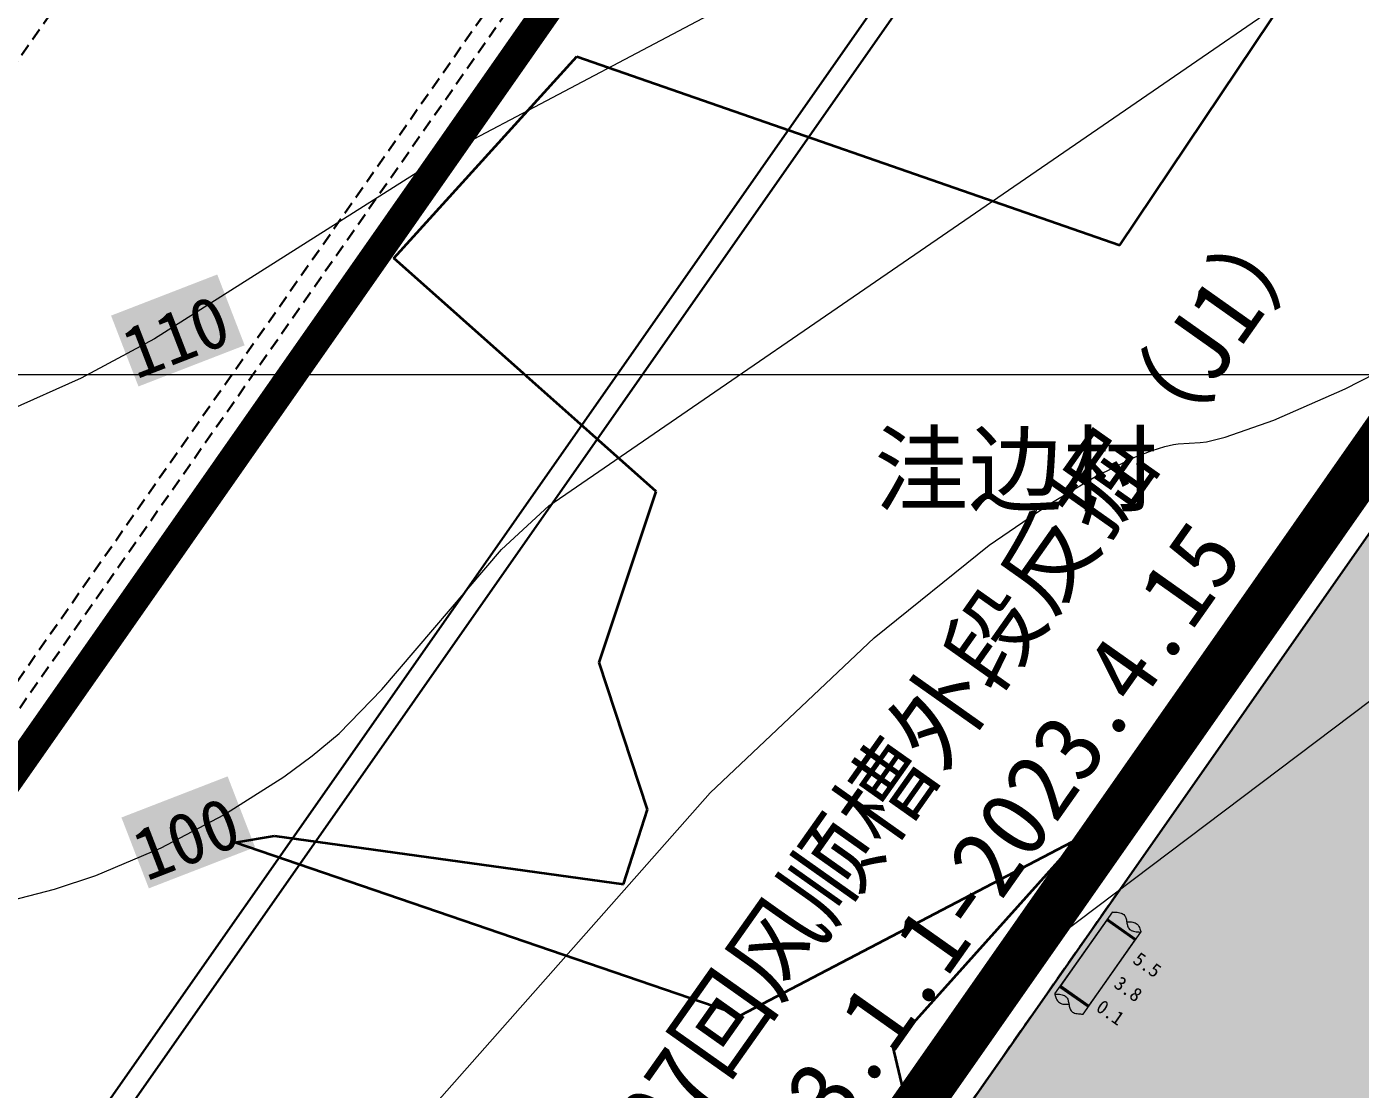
# Model space of a CAD drawing. Header units: inches. Extents: x 36473197 to 36486087, y 3899343 to 3911260.
# Drawn here: x 36479580 to 36479965.4, y 3904793.7 to 3905100.6 of the extents above; entities that cross this region are included whole.
import ezdxf

# ---------------------------------------------------------------- set-up
doc = ezdxf.new("R2010")
doc.units = ezdxf.units.IN
doc.header["$MEASUREMENT"] = 0
doc.linetypes.add('ACAD_ISO02W100', pattern=[15, 12, -3])
doc.linetypes.add('虚线', pattern=[0.0045, 0.00175, -0.001, 0.00175])
doc.layers.get('Defpoints').update_dxf_attribs({"lineweight": 0})
doc.layers.add('0，2022年3季度接续', color=3, linetype='Continuous')
doc.layers.add('0，2022年4季度接续', color=40, linetype='ACAD_ISO02W100')
for name, color, linetype, lineweight in [('4煤底板等值线', 7, 'Continuous', 0), ('4煤底板等值线注记', 7, 'Continuous', 0), ('四盘区泄水巷设计', 7, 'Continuous', 0), ('四盘区辅运巷', 7, 'Continuous', 0), ('小柱状', 7, 'Continuous', 0), ('居民地', 7, 'Continuous', 0), ('巷道', 7, 'Continuous', 0), ('巷道注记', 7, 'Continuous', 0), ('经纬网', 7, 'Continuous', 0), ('西区开拓设计', 7, 'Continuous', 0), ('采掘图', 7, 'Continuous', 0), ('采空区', 7, 'Continuous', 0)]:
    doc.layers.add(name, color=color, linetype=linetype, lineweight=lineweight)
doc.styles.add('仿宋', font='simfang.ttf')
doc.styles.add('仿宋_GB2312', font='')
doc.styles.add('宋体', font='SIMSUN.TTC')
doc.styles.add('黑体', font='simhei.ttf')
doc.styles.get('仿宋_GB2312').set_extended_font_data('仿宋_GB2312')
doc.dimstyles.get("Standard").update_dxf_attribs({"dimtxt": 30, "dimasz": 20, "dimexe": 0.18, "dimexo": 0.0625, "dimgap": 0.09, "dimtad": 1, "dimdec": 0, "dimzin": 0, "dimdsep": 46, "dimtxsty": '仿宋', "dimcen": 0.09, "dimclrd": 150, "dimclre": 150, "dimadec": 0, "dimazin": 0, "dimtfac": 1, "dimtdec": 0, "dimtofl": 0, "dimtmove": 0, "dimatfit": 3, "dimfxl": 1, "dimtolj": 1, "dimtzin": 0, "dimlwd": 0, "dimarcsym": 0})

# ---------------------------------------------------------------- blocks, each defined once
blk = doc.blocks.new('*D204')
at = {"layer": 'Defpoints', "color": 0, "transparency": 16777216}
for p in [(36476925.52, 3911082.36), (36486060.15, 3904950.04), (36485936.09, 3904772.87)]:
    blk.add_point(p, dxfattribs=at)
at = {"layer": '四盘区辅运巷', "color": 150, "lineweight": -2, "transparency": 16777216}
for p, q in [((36476925.55, 3911082.41), (36477049.68, 3911259.68)), ((36485936.12, 3904772.92), (36486060.25, 3904950.19))]:
    blk.add_line(p, q, dxfattribs=at)
at = {"layer": '四盘区辅运巷', "color": 150, "lineweight": 0, "transparency": 16777216}
blk.add_line((36477065.96, 3911248.06), (36486043.76, 3904961.51), dxfattribs=at)
at = {"layer": '四盘区辅运巷', "color": 150, "transparency": 16777216}
for points in [[(36477067.87, 3911250.79), (36477064.05, 3911245.33), (36477049.58, 3911259.53)], [(36486045.68, 3904964.24), (36486041.85, 3904958.78), (36486060.15, 3904950.04)]]:
    blk.add_solid(points, dxfattribs=at)
at = {"layer": '四盘区辅运巷', "color": 0, "transparency": 16777216, "insert": (36481563.62, 3908117.29), "char_height": 30, "attachment_point": 5, "rotation": 324.9991, "style": '仿宋'}
blk.add_mtext('\\A1;1100', dxfattribs=at)

msp = doc.modelspace()

# ---------------------------------------------------------------- hatches: boundary and pattern name
at = {"layer": '4煤底板等值线注记', "true_color": 0xffffff}
for points in [[(36479612.29, 3904996.67), (36479604.37, 3905017.13), (36479635.06, 3905029.01), (36479642.98, 3905008.55)], [(36479615.29, 3904851.71), (36479607.37, 3904872.17), (36479638.06, 3904884.05), (36479645.98, 3904863.59)]]:
    msp.add_hatch(color=7, dxfattribs=at).paths.add_polyline_path(points, flags=17)
at = {"layer": '小柱状'}
msp.add_hatch(color=7, dxfattribs=at).paths.add_polyline_path([(36479878.84, 3904823.61), (36479887.02, 3904817.84), (36479900.39, 3904836.8), (36479892.21, 3904842.57)], flags=17)
at = {"layer": '小柱状', "lineweight": 0}
h = msp.add_hatch(dxfattribs=at)
h.set_pattern_fill('细粒砂岩_1', color=256, scale=100, angle=-35, style=0, pattern_type=2)
h.set_pattern_definition([(145, (36479892.42334, 3904836.7084), (-0.344146, -0.49149), [0.007222, -0.592778]), (145, (36479892.4275, 3904836.7067), (-0.344146, -0.49149), [0.016, -0.584]), (145, (36479892.4301, 3904836.7061), (-0.344146, -0.49149), [0.021, -0.579]), (145, (36479892.43255, 3904836.7056), (-0.344146, -0.49149), [0.02552, -0.57448]), (145, (36479892.4342, 3904836.7057), (-0.344146, -0.49149), [0.02812, -0.57188]), (145, (36479892.43583, 3904836.70577), (-0.344146, -0.49149), [0.03072, -0.56928]), (145, (36479892.43747, 3904836.70584), (-0.344146, -0.49149), [0.03332, -0.56668]), (145, (36479892.439, 3904836.706), (-0.344146, -0.49149), [0.035708, -0.564292]), (145, (36479892.4402, 3904836.70635), (-0.344146, -0.49149), [0.037246, -0.562754]), (145, (36479892.4414, 3904836.70673), (-0.344146, -0.49149), [0.038785, -0.561215]), (145, (36479892.44263, 3904836.7071), (-0.344146, -0.49149), [0.040323, -0.559677]), (145, (36479892.44384, 3904836.7075), (-0.344146, -0.49149), [0.04186, -0.55814]), (145, (36479892.44504, 3904836.70787), (-0.344146, -0.49149), [9e-17, -0.6]), (145, (36479892.44504, 3904836.70787), (-0.344146, -0.49149), [0.0434, -0.5566]), (145, (36479892.44594, 3904836.70846), (-0.344146, -0.49149), [0.0442, -0.5558]), (145, (36479892.44684, 3904836.70904), (-0.344146, -0.49149), [0.045, -0.555]), (145, (36479892.44774, 3904836.70963), (-0.344146, -0.49149), [0.0458, -0.5542]), (145, (36479892.44864, 3904836.7102), (-0.344146, -0.49149), [0.0466, -0.5534]), (145, (36479892.44955, 3904836.7108), (-0.344146, -0.49149), [0.0474, -0.5526]), (145, (36479892.45045, 3904836.7114), (-0.344146, -0.49149), [4e-17, -0.6]), (145, (36479892.45045, 3904836.7114), (-0.344146, -0.49149), [0.0482, -0.5518]), (145, (36479892.45113, 3904836.71214), (-0.344146, -0.49149), [0.048477, -0.551523]), (145, (36479892.4518, 3904836.7129), (-0.344146, -0.49149), [0.048754, -0.551246]), (145, (36479892.4525, 3904836.7136), (-0.344146, -0.49149), [0.04903, -0.55097]), (145, (36479892.4532, 3904836.71436), (-0.344146, -0.49149), [0.049308, -0.550692]), (145, (36479892.4539, 3904836.7151), (-0.344146, -0.49149), [0.049585, -0.550415]), (145, (36479892.45457, 3904836.71584), (-0.344146, -0.49149), [0.04986, -0.55014]), (145, (36479892.45514, 3904836.71666), (-0.344146, -0.49149), [0.04986, -0.55014]), (145, (36479892.4556, 3904836.71756), (-0.344146, -0.49149), [0.049585, -0.550415]), (145, (36479892.45606, 3904836.71846), (-0.344146, -0.49149), [0.049308, -0.550692]), (145, (36479892.4565, 3904836.71936), (-0.344146, -0.49149), [0.04903, -0.55097]), (145, (36479892.457, 3904836.72026), (-0.344146, -0.49149), [0.048754, -0.551246]), (145, (36479892.45744, 3904836.72115), (-0.344146, -0.49149), [0.048477, -0.551523]), (145, (36479892.4579, 3904836.72205), (-0.344146, -0.49149), [0.0482, -0.5518]), (145, (36479892.4184, 3904836.7497), (-0.344146, -0.49149), [4e-17, -0.6]), (145, (36479892.45815, 3904836.7231), (-0.344146, -0.49149), [0.0474, -0.5526]), (145, (36479892.4584, 3904836.72415), (-0.344146, -0.49149), [0.0466, -0.5534]), (145, (36479892.45864, 3904836.7252), (-0.344146, -0.49149), [0.0458, -0.5542]), (145, (36479892.4589, 3904836.72625), (-0.344146, -0.49149), [0.045, -0.555]), (145, (36479892.45913, 3904836.7273), (-0.344146, -0.49149), [0.0442, -0.5558]), (145, (36479892.4594, 3904836.72834), (-0.344146, -0.49149), [0.0434, -0.5566]), (145, (36479892.4238, 3904836.75324), (-0.344146, -0.49149), [0, -0.6]), (145, (36479892.4593, 3904836.7296), (-0.344146, -0.49149), [0.04186, -0.55814]), (145, (36479892.45927, 3904836.73087), (-0.344146, -0.49149), [0.040323, -0.559677]), (145, (36479892.4592, 3904836.7321), (-0.344146, -0.49149), [0.038785, -0.561215]), (145, (36479892.45915, 3904836.7334), (-0.344146, -0.49149), [0.037246, -0.562754]), (145, (36479892.4591, 3904836.73465), (-0.344146, -0.49149), [0.035708, -0.564292]), (145, (36479892.4587, 3904836.73615), (-0.344146, -0.49149), [0.03332, -0.56668]), (145, (36479892.4582, 3904836.7377), (-0.344146, -0.49149), [0.03072, -0.56928]), (145, (36479892.4577, 3904836.7393), (-0.344146, -0.49149), [0.02812, -0.57188]), (145, (36479892.4572, 3904836.74084), (-0.344146, -0.49149), [0.02552, -0.57448]), (145, (36479892.45594, 3904836.74296), (-0.344146, -0.49149), [0.021, -0.579]), (145, (36479892.45447, 3904836.7452), (-0.344146, -0.49149), [0.016, -0.584]), (145, (36479892.4525, 3904836.74756), (-0.344146, -0.49149), [0.01011, -0.58989]), (145, (36479892.3624, 3904836.7483), (-0.344146, -0.49149), [0.007222, -0.592778]), (145, (36479892.36655, 3904836.7466), (-0.344146, -0.49149), [0.016, -0.584]), (145, (36479892.3692, 3904836.746), (-0.344146, -0.49149), [0.021, -0.579]), (145, (36479892.3716, 3904836.7455), (-0.344146, -0.49149), [0.02552, -0.57448]), (145, (36479892.37324, 3904836.74557), (-0.344146, -0.49149), [0.02812, -0.57188]), (145, (36479892.3749, 3904836.74564), (-0.344146, -0.49149), [0.03072, -0.56928]), (145, (36479892.3765, 3904836.7457), (-0.344146, -0.49149), [0.03332, -0.56668]), (145, (36479892.37807, 3904836.74585), (-0.344146, -0.49149), [0.035708, -0.564292]), (145, (36479892.3793, 3904836.7462), (-0.344146, -0.49149), [0.037246, -0.562754]), (145, (36479892.3805, 3904836.7466), (-0.344146, -0.49149), [0.038785, -0.561215]), (145, (36479892.3817, 3904836.747), (-0.344146, -0.49149), [0.040323, -0.559677]), (145, (36479892.3829, 3904836.74736), (-0.344146, -0.49149), [0.04186, -0.55814]), (145, (36479892.3841, 3904836.74774), (-0.344146, -0.49149), [2e-17, -0.6]), (145, (36479892.3841, 3904836.74774), (-0.344146, -0.49149), [0.0434, -0.5566]), (145, (36479892.385, 3904836.7483), (-0.344146, -0.49149), [0.0442, -0.5558]), (145, (36479892.3859, 3904836.7489), (-0.344146, -0.49149), [0.045, -0.555]), (145, (36479892.3868, 3904836.7495), (-0.344146, -0.49149), [0.0458, -0.5542]), (145, (36479892.3877, 3904836.7501), (-0.344146, -0.49149), [0.0466, -0.5534]), (145, (36479892.3886, 3904836.7507), (-0.344146, -0.49149), [0.0474, -0.5526]), (145, (36479892.3895, 3904836.7513), (-0.344146, -0.49149), [2e-17, -0.6]), (145, (36479892.3895, 3904836.7513), (-0.344146, -0.49149), [0.0482, -0.5518]), (145, (36479892.3902, 3904836.752), (-0.344146, -0.49149), [0.048477, -0.551523]), (145, (36479892.39087, 3904836.75276), (-0.344146, -0.49149), [0.048754, -0.551246]), (145, (36479892.39155, 3904836.7535), (-0.344146, -0.49149), [0.04903, -0.55097]), (145, (36479892.39224, 3904836.75424), (-0.344146, -0.49149), [0.049308, -0.550692]), (145, (36479892.3929, 3904836.755), (-0.344146, -0.49149), [0.049585, -0.550415]), (145, (36479892.3936, 3904836.7557), (-0.344146, -0.49149), [0.04986, -0.55014]), (145, (36479892.3942, 3904836.75653), (-0.344146, -0.49149), [0.04986, -0.55014]), (145, (36479892.39465, 3904836.75743), (-0.344146, -0.49149), [0.049585, -0.550415]), (145, (36479892.3951, 3904836.75833), (-0.344146, -0.49149), [0.049308, -0.550692]), (145, (36479892.39557, 3904836.7592), (-0.344146, -0.49149), [0.04903, -0.55097]), (145, (36479892.396, 3904836.7601), (-0.344146, -0.49149), [0.048754, -0.551246]), (145, (36479892.3965, 3904836.761), (-0.344146, -0.49149), [0.048477, -0.551523]), (145, (36479892.39695, 3904836.7619), (-0.344146, -0.49149), [0.0482, -0.5518]), (145, (36479892.35747, 3904836.7896), (-0.344146, -0.49149), [0, -0.6]), (145, (36479892.3972, 3904836.763), (-0.344146, -0.49149), [0.0474, -0.5526]), (145, (36479892.39744, 3904836.764), (-0.344146, -0.49149), [0.0466, -0.5534]), (145, (36479892.3977, 3904836.7651), (-0.344146, -0.49149), [0.0458, -0.5542]), (145, (36479892.39793, 3904836.7661), (-0.344146, -0.49149), [0.045, -0.555]), (145, (36479892.3982, 3904836.76717), (-0.344146, -0.49149), [0.0442, -0.5558]), (145, (36479892.3984, 3904836.7682), (-0.344146, -0.49149), [0.0434, -0.5566]), (145, (36479892.3629, 3904836.7931), (-0.344146, -0.49149), [4e-17, -0.6]), (145, (36479892.39837, 3904836.7695), (-0.344146, -0.49149), [0.04186, -0.55814]), (145, (36479892.3983, 3904836.77074), (-0.344146, -0.49149), [0.040323, -0.559677]), (145, (36479892.39826, 3904836.772), (-0.344146, -0.49149), [0.038785, -0.561215]), (145, (36479892.3982, 3904836.77326), (-0.344146, -0.49149), [0.037246, -0.562754]), (145, (36479892.39814, 3904836.7745), (-0.344146, -0.49149), [0.035708, -0.564292]), (145, (36479892.39774, 3904836.776), (-0.344146, -0.49149), [0.03332, -0.56668]), (145, (36479892.39725, 3904836.7776), (-0.344146, -0.49149), [0.03072, -0.56928]), (145, (36479892.39676, 3904836.77915), (-0.344146, -0.49149), [0.02812, -0.57188]), (145, (36479892.39626, 3904836.7807), (-0.344146, -0.49149), [0.02552, -0.57448]), (145, (36479892.395, 3904836.78283), (-0.344146, -0.49149), [0.021, -0.579]), (145, (36479892.3935, 3904836.7851), (-0.344146, -0.49149), [0.016, -0.584]), (145, (36479892.39156, 3904836.7874), (-0.344146, -0.49149), [0.01011, -0.58989]), (145, (36479892.30055, 3904836.7944), (-0.344146, -0.49149), [0.007222, -0.592778]), (145, (36479892.3047, 3904836.7927), (-0.344146, -0.49149), [0.016, -0.584]), (145, (36479892.30734, 3904836.7921), (-0.344146, -0.49149), [0.021, -0.579]), (145, (36479892.30976, 3904836.7916), (-0.344146, -0.49149), [0.02552, -0.57448]), (145, (36479892.3114, 3904836.7917), (-0.344146, -0.49149), [0.02812, -0.57188]), (145, (36479892.31304, 3904836.79175), (-0.344146, -0.49149), [0.03072, -0.56928]), (145, (36479892.3147, 3904836.7918), (-0.344146, -0.49149), [0.03332, -0.56668]), (145, (36479892.3162, 3904836.79195), (-0.344146, -0.49149), [0.035708, -0.564292]), (145, (36479892.31743, 3904836.79233), (-0.344146, -0.49149), [0.037246, -0.562754]), (145, (36479892.31864, 3904836.7927), (-0.344146, -0.49149), [0.038785, -0.561215]), (145, (36479892.31984, 3904836.7931), (-0.344146, -0.49149), [0.040323, -0.559677]), (145, (36479892.32104, 3904836.79347), (-0.344146, -0.49149), [0.04186, -0.55814]), (145, (36479892.32225, 3904836.79384), (-0.344146, -0.49149), [0, -0.6]), (145, (36479892.32225, 3904836.79384), (-0.344146, -0.49149), [0.0434, -0.5566]), (145, (36479892.32315, 3904836.79443), (-0.344146, -0.49149), [0.0442, -0.5558]), (145, (36479892.32405, 3904836.795), (-0.344146, -0.49149), [0.045, -0.555]), (145, (36479892.32495, 3904836.7956), (-0.344146, -0.49149), [0.0458, -0.5542]), (145, (36479892.32585, 3904836.7962), (-0.344146, -0.49149), [0.0466, -0.5534]), (145, (36479892.32675, 3904836.7968), (-0.344146, -0.49149), [0.0474, -0.5526]), (145, (36479892.32766, 3904836.7974), (-0.344146, -0.49149), [3e-17, -0.6]), (145, (36479892.32766, 3904836.7974), (-0.344146, -0.49149), [0.0482, -0.5518]), (145, (36479892.32834, 3904836.7981), (-0.344146, -0.49149), [0.048477, -0.551523]), (145, (36479892.329, 3904836.79886), (-0.344146, -0.49149), [0.048754, -0.551246]), (145, (36479892.3297, 3904836.7996), (-0.344146, -0.49149), [0.04903, -0.55097]), (145, (36479892.3304, 3904836.80034), (-0.344146, -0.49149), [0.049308, -0.550692]), (145, (36479892.3311, 3904836.8011), (-0.344146, -0.49149), [0.049585, -0.550415]), (145, (36479892.3318, 3904836.8018), (-0.344146, -0.49149), [0.04986, -0.55014]), (145, (36479892.33235, 3904836.80264), (-0.344146, -0.49149), [0.04986, -0.55014]), (145, (36479892.3328, 3904836.80354), (-0.344146, -0.49149), [0.049585, -0.550415]), (145, (36479892.3333, 3904836.80444), (-0.344146, -0.49149), [0.049308, -0.550692]), (145, (36479892.33373, 3904836.80534), (-0.344146, -0.49149), [0.04903, -0.55097]), (145, (36479892.3342, 3904836.80623), (-0.344146, -0.49149), [0.048754, -0.551246]), (145, (36479892.33465, 3904836.80713), (-0.344146, -0.49149), [0.048477, -0.551523]), (145, (36479892.3351, 3904836.80803), (-0.344146, -0.49149), [0.0482, -0.5518]), (145, (36479892.2956, 3904836.8357), (-0.344146, -0.49149), [3e-17, -0.6]), (145, (36479892.33536, 3904836.8091), (-0.344146, -0.49149), [0.0474, -0.5526]), (145, (36479892.3356, 3904836.8101), (-0.344146, -0.49149), [0.0466, -0.5534]), (145, (36479892.33585, 3904836.8112), (-0.344146, -0.49149), [0.0458, -0.5542]), (145, (36479892.3361, 3904836.8122), (-0.344146, -0.49149), [0.045, -0.555]), (145, (36479892.33634, 3904836.8133), (-0.344146, -0.49149), [0.0442, -0.5558]), (145, (36479892.3366, 3904836.8143), (-0.344146, -0.49149), [0.0434, -0.5566]), (145, (36479892.30104, 3904836.8392), (-0.344146, -0.49149), [3e-17, -0.6]), (145, (36479892.33653, 3904836.8156), (-0.344146, -0.49149), [0.04186, -0.55814]), (145, (36479892.3365, 3904836.81684), (-0.344146, -0.49149), [0.040323, -0.559677]), (145, (36479892.3364, 3904836.8181), (-0.344146, -0.49149), [0.038785, -0.561215]), (145, (36479892.33636, 3904836.81936), (-0.344146, -0.49149), [0.037246, -0.562754]), (145, (36479892.3363, 3904836.8206), (-0.344146, -0.49149), [0.035708, -0.564292]), (145, (36479892.3359, 3904836.8221), (-0.344146, -0.49149), [0.03332, -0.56668]), (145, (36479892.3354, 3904836.8237), (-0.344146, -0.49149), [0.03072, -0.56928]), (145, (36479892.3349, 3904836.82526), (-0.344146, -0.49149), [0.02812, -0.57188]), (145, (36479892.3344, 3904836.8268), (-0.344146, -0.49149), [0.02552, -0.57448]), (145, (36479892.33315, 3904836.82894), (-0.344146, -0.49149), [0.021, -0.579]), (145, (36479892.3317, 3904836.8312), (-0.344146, -0.49149), [0.016, -0.584]), (145, (36479892.3297, 3904836.83354), (-0.344146, -0.49149), [0.01011, -0.58989]), (145, (36479892.0055, 3904836.63474), (-0.344146, -0.49149), [0.007222, -0.592778]), (145, (36479892.0097, 3904836.63304), (-0.344146, -0.49149), [0.016, -0.584]), (145, (36479892.0123, 3904836.6324), (-0.344146, -0.49149), [0.021, -0.579]), (145, (36479892.01474, 3904836.63195), (-0.344146, -0.49149), [0.02552, -0.57448]), (145, (36479892.0164, 3904836.632), (-0.344146, -0.49149), [0.02812, -0.57188]), (145, (36479892.018, 3904836.6321), (-0.344146, -0.49149), [0.03072, -0.56928]), (145, (36479892.01965, 3904836.63217), (-0.344146, -0.49149), [0.03332, -0.56668]), (145, (36479892.0212, 3904836.6323), (-0.344146, -0.49149), [0.035708, -0.564292]), (145, (36479892.0224, 3904836.6327), (-0.344146, -0.49149), [0.037246, -0.562754]), (145, (36479892.0236, 3904836.63306), (-0.344146, -0.49149), [0.038785, -0.561215]), (145, (36479892.0248, 3904836.63344), (-0.344146, -0.49149), [0.040323, -0.559677]), (145, (36479892.026, 3904836.6338), (-0.344146, -0.49149), [0.04186, -0.55814]), (145, (36479892.0272, 3904836.6342), (-0.344146, -0.49149), [1e-17, -0.6]), (145, (36479892.0272, 3904836.6342), (-0.344146, -0.49149), [0.0434, -0.5566]), (145, (36479892.0281, 3904836.6348), (-0.344146, -0.49149), [0.0442, -0.5558]), (145, (36479892.029, 3904836.6354), (-0.344146, -0.49149), [0.045, -0.555]), (145, (36479892.0299, 3904836.63596), (-0.344146, -0.49149), [0.0458, -0.5542]), (145, (36479892.0308, 3904836.63655), (-0.344146, -0.49149), [0.0466, -0.5534]), (145, (36479892.0317, 3904836.63714), (-0.344146, -0.49149), [0.0474, -0.5526]), (145, (36479892.0326, 3904836.63773), (-0.344146, -0.49149), [0, -0.6]), (145, (36479892.0326, 3904836.63773), (-0.344146, -0.49149), [0.0482, -0.5518]), (145, (36479892.0333, 3904836.6385), (-0.344146, -0.49149), [0.048477, -0.551523]), (145, (36479892.034, 3904836.6392), (-0.344146, -0.49149), [0.048754, -0.551246]), (145, (36479892.0347, 3904836.63995), (-0.344146, -0.49149), [0.04903, -0.55097]), (145, (36479892.0354, 3904836.6407), (-0.344146, -0.49149), [0.049308, -0.550692]), (145, (36479892.03606, 3904836.6414), (-0.344146, -0.49149), [0.049585, -0.550415]), (145, (36479892.03675, 3904836.64217), (-0.344146, -0.49149), [0.04986, -0.55014]), (145, (36479892.0373, 3904836.643), (-0.344146, -0.49149), [0.04986, -0.55014]), (145, (36479892.0378, 3904836.6439), (-0.344146, -0.49149), [0.049585, -0.550415]), (145, (36479892.03824, 3904836.6448), (-0.344146, -0.49149), [0.049308, -0.550692]), (145, (36479892.0387, 3904836.6457), (-0.344146, -0.49149), [0.04903, -0.55097]), (145, (36479892.03916, 3904836.6466), (-0.344146, -0.49149), [0.048754, -0.551246]), (145, (36479892.0396, 3904836.6475), (-0.344146, -0.49149), [0.048477, -0.551523]), (145, (36479892.0401, 3904836.6484), (-0.344146, -0.49149), [0.0482, -0.5518]), (145, (36479892.0006, 3904836.676), (-0.344146, -0.49149), [2e-17, -0.6]), (145, (36479892.04033, 3904836.6494), (-0.344146, -0.49149), [0.0474, -0.5526]), (145, (36479892.0406, 3904836.6505), (-0.344146, -0.49149), [0.0466, -0.5534]), (145, (36479892.0408, 3904836.6515), (-0.344146, -0.49149), [0.0458, -0.5542]), (145, (36479892.04107, 3904836.6526), (-0.344146, -0.49149), [0.045, -0.555]), (145, (36479892.0413, 3904836.6536), (-0.344146, -0.49149), [0.0442, -0.5558]), (145, (36479892.04156, 3904836.6547), (-0.344146, -0.49149), [0.0434, -0.5566]), (145, (36479892.006, 3904836.67956), (-0.344146, -0.49149), [4e-17, -0.6]), (145, (36479892.0415, 3904836.65593), (-0.344146, -0.49149), [0.04186, -0.55814]), (145, (36479892.04145, 3904836.6572), (-0.344146, -0.49149), [0.040323, -0.559677]), (145, (36479892.0414, 3904836.65845), (-0.344146, -0.49149), [0.038785, -0.561215]), (145, (36479892.04133, 3904836.6597), (-0.344146, -0.49149), [0.037246, -0.562754]), (145, (36479892.0413, 3904836.661), (-0.344146, -0.49149), [0.035708, -0.564292]), (145, (36479892.0409, 3904836.6625), (-0.344146, -0.49149), [0.03332, -0.56668]), (145, (36479892.0404, 3904836.66404), (-0.344146, -0.49149), [0.03072, -0.56928]), (145, (36479892.0399, 3904836.6656), (-0.344146, -0.49149), [0.02812, -0.57188]), (145, (36479892.0394, 3904836.6672), (-0.344146, -0.49149), [0.02552, -0.57448]), (145, (36479892.0381, 3904836.6693), (-0.344146, -0.49149), [0.021, -0.579]), (145, (36479892.03665, 3904836.67154), (-0.344146, -0.49149), [0.016, -0.584]), (145, (36479892.0347, 3904836.6739), (-0.344146, -0.49149), [0.01011, -0.58989]), (145, (36479891.94457, 3904836.6746), (-0.344146, -0.49149), [0.007222, -0.592778]), (145, (36479891.94874, 3904836.6729), (-0.344146, -0.49149), [0.016, -0.584]), (145, (36479891.95136, 3904836.6723), (-0.344146, -0.49149), [0.021, -0.579]), (145, (36479891.9538, 3904836.6718), (-0.344146, -0.49149), [0.02552, -0.57448]), (145, (36479891.9554, 3904836.6719), (-0.344146, -0.49149), [0.02812, -0.57188]), (145, (36479891.95706, 3904836.67197), (-0.344146, -0.49149), [0.03072, -0.56928]), (145, (36479891.9587, 3904836.67204), (-0.344146, -0.49149), [0.03332, -0.56668]), (145, (36479891.96025, 3904836.6722), (-0.344146, -0.49149), [0.035708, -0.564292]), (145, (36479891.96145, 3904836.67255), (-0.344146, -0.49149), [0.037246, -0.562754]), (145, (36479891.96266, 3904836.67293), (-0.344146, -0.49149), [0.038785, -0.561215]), (145, (36479891.96386, 3904836.6733), (-0.344146, -0.49149), [0.040323, -0.559677]), (145, (36479891.96506, 3904836.6737), (-0.344146, -0.49149), [0.04186, -0.55814]), (145, (36479891.96627, 3904836.67407), (-0.344146, -0.49149), [0, -0.6]), (145, (36479891.96627, 3904836.67407), (-0.344146, -0.49149), [0.0434, -0.5566]), (145, (36479891.96717, 3904836.67465), (-0.344146, -0.49149), [0.0442, -0.5558]), (145, (36479891.96807, 3904836.67524), (-0.344146, -0.49149), [0.045, -0.555]), (145, (36479891.969, 3904836.67583), (-0.344146, -0.49149), [0.0458, -0.5542]), (145, (36479891.9699, 3904836.6764), (-0.344146, -0.49149), [0.0466, -0.5534]), (145, (36479891.9708, 3904836.677), (-0.344146, -0.49149), [0.0474, -0.5526]), (145, (36479891.9717, 3904836.6776), (-0.344146, -0.49149), [2e-17, -0.6]), (145, (36479891.9717, 3904836.6776), (-0.344146, -0.49149), [0.0482, -0.5518]), (145, (36479891.97236, 3904836.67834), (-0.344146, -0.49149), [0.048477, -0.551523]), (145, (36479891.97305, 3904836.6791), (-0.344146, -0.49149), [0.048754, -0.551246]), (145, (36479891.97374, 3904836.6798), (-0.344146, -0.49149), [0.04903, -0.55097]), (145, (36479891.9744, 3904836.68056), (-0.344146, -0.49149), [0.049308, -0.550692]), (145, (36479891.9751, 3904836.6813), (-0.344146, -0.49149), [0.049585, -0.550415]), (145, (36479891.9758, 3904836.68204), (-0.344146, -0.49149), [0.04986, -0.55014]), (145, (36479891.9764, 3904836.68286), (-0.344146, -0.49149), [0.04986, -0.55014]), (145, (36479891.97683, 3904836.68376), (-0.344146, -0.49149), [0.049585, -0.550415]), (145, (36479891.9773, 3904836.68466), (-0.344146, -0.49149), [0.049308, -0.550692]), (145, (36479891.97775, 3904836.68556), (-0.344146, -0.49149), [0.04903, -0.55097]), (145, (36479891.9782, 3904836.68646), (-0.344146, -0.49149), [0.048754, -0.551246]), (145, (36479891.9787, 3904836.68735), (-0.344146, -0.49149), [0.048477, -0.551523]), (145, (36479891.97913, 3904836.68825), (-0.344146, -0.49149), [0.0482, -0.5518]), (145, (36479891.93965, 3904836.7159), (-0.344146, -0.49149), [2e-17, -0.6]), (145, (36479891.9794, 3904836.6893), (-0.344146, -0.49149), [0.0474, -0.5526]), (145, (36479891.9796, 3904836.69035), (-0.344146, -0.49149), [0.0466, -0.5534]), (145, (36479891.97987, 3904836.6914), (-0.344146, -0.49149), [0.0458, -0.5542]), (145, (36479891.9801, 3904836.69245), (-0.344146, -0.49149), [0.045, -0.555]), (145, (36479891.98036, 3904836.6935), (-0.344146, -0.49149), [0.0442, -0.5558]), (145, (36479891.9806, 3904836.69454), (-0.344146, -0.49149), [0.0434, -0.5566]), (145, (36479891.94506, 3904836.71944), (-0.344146, -0.49149), [2e-17, -0.6]), (145, (36479891.98055, 3904836.6958), (-0.344146, -0.49149), [0.04186, -0.55814]), (145, (36479891.9805, 3904836.69706), (-0.344146, -0.49149), [0.040323, -0.559677]), (145, (36479891.98044, 3904836.6983), (-0.344146, -0.49149), [0.038785, -0.561215]), (145, (36479891.9804, 3904836.6996), (-0.344146, -0.49149), [0.037246, -0.562754]), (145, (36479891.9803, 3904836.70085), (-0.344146, -0.49149), [0.035708, -0.564292]), (145, (36479891.9799, 3904836.70235), (-0.344146, -0.49149), [0.03332, -0.56668]), (145, (36479891.9794, 3904836.7039), (-0.344146, -0.49149), [0.03072, -0.56928]), (145, (36479891.97894, 3904836.7055), (-0.344146, -0.49149), [0.02812, -0.57188]), (145, (36479891.97845, 3904836.70704), (-0.344146, -0.49149), [0.02552, -0.57448]), (145, (36479891.97717, 3904836.70916), (-0.344146, -0.49149), [0.021, -0.579]), (145, (36479891.9757, 3904836.7114), (-0.344146, -0.49149), [0.016, -0.584]), (145, (36479891.97374, 3904836.71376), (-0.344146, -0.49149), [0.01011, -0.58989]), (145, (36479891.8827, 3904836.7207), (-0.344146, -0.49149), [0.007222, -0.592778]), (145, (36479891.8869, 3904836.719), (-0.344146, -0.49149), [0.016, -0.584]), (145, (36479891.8895, 3904836.7184), (-0.344146, -0.49149), [0.021, -0.579]), (145, (36479891.89194, 3904836.7179), (-0.344146, -0.49149), [0.02552, -0.57448]), (145, (36479891.8936, 3904836.718), (-0.344146, -0.49149), [0.02812, -0.57188]), (145, (36479891.8952, 3904836.7181), (-0.344146, -0.49149), [0.03072, -0.56928]), (145, (36479891.89686, 3904836.71815), (-0.344146, -0.49149), [0.03332, -0.56668]), (145, (36479891.8984, 3904836.7183), (-0.344146, -0.49149), [0.035708, -0.564292]), (145, (36479891.8996, 3904836.71866), (-0.344146, -0.49149), [0.037246, -0.562754]), (145, (36479891.9008, 3904836.71904), (-0.344146, -0.49149), [0.038785, -0.561215]), (145, (36479891.902, 3904836.7194), (-0.344146, -0.49149), [0.040323, -0.559677]), (145, (36479891.9032, 3904836.7198), (-0.344146, -0.49149), [0.04186, -0.55814]), (145, (36479891.9044, 3904836.7202), (-0.344146, -0.49149), [2e-17, -0.6]), (145, (36479891.9044, 3904836.7202), (-0.344146, -0.49149), [0.0434, -0.5566]), (145, (36479891.90533, 3904836.72076), (-0.344146, -0.49149), [0.0442, -0.5558]), (145, (36479891.90623, 3904836.72135), (-0.344146, -0.49149), [0.045, -0.555]), (145, (36479891.90713, 3904836.72194), (-0.344146, -0.49149), [0.0458, -0.5542]), (145, (36479891.90803, 3904836.72253), (-0.344146, -0.49149), [0.0466, -0.5534]), (145, (36479891.90894, 3904836.7231), (-0.344146, -0.49149), [0.0474, -0.5526]), (145, (36479891.90984, 3904836.7237), (-0.344146, -0.49149), [0, -0.6]), (145, (36479891.90984, 3904836.7237), (-0.344146, -0.49149), [0.0482, -0.5518]), (145, (36479891.9105, 3904836.72445), (-0.344146, -0.49149), [0.048477, -0.551523]), (145, (36479891.9112, 3904836.7252), (-0.344146, -0.49149), [0.048754, -0.551246]), (145, (36479891.9119, 3904836.7259), (-0.344146, -0.49149), [0.04903, -0.55097]), (145, (36479891.9126, 3904836.72667), (-0.344146, -0.49149), [0.049308, -0.550692]), (145, (36479891.9133, 3904836.7274), (-0.344146, -0.49149), [0.049585, -0.550415]), (145, (36479891.91396, 3904836.72815), (-0.344146, -0.49149), [0.04986, -0.55014]), (145, (36479891.91453, 3904836.72897), (-0.344146, -0.49149), [0.04986, -0.55014]), (145, (36479891.915, 3904836.72987), (-0.344146, -0.49149), [0.049585, -0.550415]), (145, (36479891.91545, 3904836.73076), (-0.344146, -0.49149), [0.049308, -0.550692]), (145, (36479891.9159, 3904836.73166), (-0.344146, -0.49149), [0.04903, -0.55097]), (145, (36479891.9164, 3904836.73256), (-0.344146, -0.49149), [0.048754, -0.551246]), (145, (36479891.91683, 3904836.73346), (-0.344146, -0.49149), [0.048477, -0.551523]), (145, (36479891.9173, 3904836.73436), (-0.344146, -0.49149), [0.0482, -0.5518]), (145, (36479891.8778, 3904836.762), (-0.344146, -0.49149), [0, -0.6]), (145, (36479891.91754, 3904836.7354), (-0.344146, -0.49149), [0.0474, -0.5526]), (145, (36479891.9178, 3904836.73646), (-0.344146, -0.49149), [0.0466, -0.5534]), (145, (36479891.91803, 3904836.7375), (-0.344146, -0.49149), [0.0458, -0.5542]), (145, (36479891.9183, 3904836.73855), (-0.344146, -0.49149), [0.045, -0.555]), (145, (36479891.9185, 3904836.7396), (-0.344146, -0.49149), [0.0442, -0.5558]), (145, (36479891.91877, 3904836.74065), (-0.344146, -0.49149), [0.0434, -0.5566]), (145, (36479891.8832, 3904836.76554), (-0.344146, -0.49149), [4e-17, -0.6]), (145, (36479891.9187, 3904836.7419), (-0.344146, -0.49149), [0.04186, -0.55814]), (145, (36479891.91866, 3904836.7432), (-0.344146, -0.49149), [0.040323, -0.559677]), (145, (36479891.9186, 3904836.74443), (-0.344146, -0.49149), [0.038785, -0.561215]), (145, (36479891.91854, 3904836.7457), (-0.344146, -0.49149), [0.037246, -0.562754]), (145, (36479891.9185, 3904836.74695), (-0.344146, -0.49149), [0.035708, -0.564292]), (145, (36479891.9181, 3904836.74846), (-0.344146, -0.49149), [0.03332, -0.56668]), (145, (36479891.9176, 3904836.75), (-0.344146, -0.49149), [0.03072, -0.56928]), (145, (36479891.9171, 3904836.7516), (-0.344146, -0.49149), [0.02812, -0.57188]), (145, (36479891.9166, 3904836.75315), (-0.344146, -0.49149), [0.02552, -0.57448]), (145, (36479891.91533, 3904836.75527), (-0.344146, -0.49149), [0.021, -0.579]), (145, (36479891.91386, 3904836.7575), (-0.344146, -0.49149), [0.016, -0.584]), (145, (36479891.9119, 3904836.75986), (-0.344146, -0.49149), [0.01011, -0.58989])])
h.paths.add_polyline_path([(36479892.16, 3904842.5), (36479900.34, 3904836.73), (36479900.57, 3904837.06), (36479892.4, 3904842.82)], flags=17)
h = msp.add_hatch(dxfattribs=at)
h.set_pattern_fill('泥岩_1_1', color=256, scale=133.333333, angle=-35, style=0, pattern_type=2)
h.set_pattern_definition([(145, (36479878.3941, 3904817.3215), (-0.45886, -0.65532), [0.266667, -0.533333]), (325, (36479878.7327, 3904817.5727), (0.45886, 0.65532), [0.266667, -0.533333]), (325, (36479878.23575, 3904817.6765), (0.45886, 0.65532), []), (325, (36479878.0063, 3904817.3489), (0.45886, 0.65532), [])])
h.paths.add_polyline_path([(36479878.56, 3904823.21), (36479886.74, 3904817.45), (36479886.97, 3904817.77), (36479878.79, 3904823.54)], flags=17)
at = {"layer": '采空区'}
h = msp.add_hatch(dxfattribs=at)
h.set_pattern_fill('GRAVEL', color=160, scale=105.7901, angle=315, style=0)
h.set_pattern_definition([(148.01184, (36473314.5915, 3905701.285), (-1084.597172, 668.148929), [14.2326, -1409.0277]), (104.96874, (36473302.52, 3905708.825), (324.6044794, -1231.8303788), [24.4235, -2417.9306]), (52.50944, (36473296.2116, 3905732.4196), (-962.331355, -1243.885012), [17.2214, -1704.9166]), (187.27274, (36473263.002, 3905768.459), (2102.0328397, 263.1874473), [22.2411, -2201.8684]), (212.83274, (36473240.94, 3905765.6434), (1158.3555047, 741.3392058), [21.8092, -2159.1096]), (277.27274, (36473222.6146, 3905753.8187), (-263.1874473, 2102.0328397), [22.2411, -2201.8684]), (317.69324, (36473225.43, 3905731.7565), (-1280.6219798, 1170.6976592), [29.4127, -2911.8565]), (352.25434, (36473247.1824, 3905711.959), (2420.6101977, -325.17645), [27.7686, -2749.0955]), (41.42864, (36473274.6976, 3905708.2163), (1207.4330738, 1072.257174), [22.3164, -2209.3282]), (95.23544, (36473291.43, 3905722.983), (97.871316, -1164.383859), [25.4776, -1248.4039]), (142.39644, (36473289.1053, 3905748.3542), (-1366.4368608, 1048.1458982), [32.9481, -3261.8658]), (58.81314, (36473280.145, 3905665.134), (496.519391, 839.493861), [11.2456, -1113.3185]), (91.46824, (36473285.9684, 3905674.7543), (30.423367, -1391.1188315), [21.3947, -2118.0777]), (144.999, (36473285.42, 3905696.14), (-104.18325, -18.3685), [14.961, -134.6488]), (123.19764, (36473296.636, 3905705.639), (300.209131, -484.179015), [8.0568, -797.6166]), (211.80044, (36473292.225, 3905712.38), (294.181173, 159.28875), [11.3939, -558.3032]), (310.96284, (36473282.542, 3905706.377), (263.472196, -275.81238), [18.5058, -598.3512]), (81.56414, (36473294.673, 3905692.402), (-67.44602, -226.73497), [13.3815, -321.1562]), (296.38854, (36473281.5714, 3905772.807), (496.234059, -986.727011), [18.746, -1855.8593]), (350.34524, (36473289.903, 3905756.0144), (-1219.489588, 214.6787046), [15.7269, -1556.9561]), (213.19764, (36473315.51, 3905696.076), (484.179015, 300.209131), [16.1134, -789.56]), (263.60954, (36473302.0264, 3905687.2534), (128.863733, 1096.937817), [18.746, -1855.8593]), (259.44304, (36473216.978, 3905761.419), (116.523425, 557.653236), [18.0774, -885.7936]), (214.77414, (36473213.666, 3905743.647), (1054.173342, 722.9689766), [15.1468, -1499.5369]), (346.80044, (36473211.51, 3905676.666), (557.653113, -116.524019), [16.1134, -789.56]), (297.35304, (36473227.198, 3905672.986), (-655.522998, 1280.9081026), [17.7337, -1755.6316]), (349.44304, (36473202.51, 3905727.715), (-557.653236, 116.523425), [9.0387, -894.8323]), (21.30894, (36473210.408, 3905682.917), (398.364484, 177.657035), [5.3942, -534.0315]), (85.96284, (36473215.434, 3905684.877), (-49.07747, -330.91819), [21.8092, -414.3745]), (106.00804, (36473216.969, 3905706.632), (287.8682655, -1023.463659), [20.2112, -2000.9058]), (223.68914, (36473273.165, 3905704.723), (189.99785, 140.92037), [15.2573, -366.1743]), (273.15624, (36473262.1325, 3905694.1846), (103.8974268, -1807.8518197), [26.6373, -2637.0894]), (340.94444, (36473263.599, 3905667.588), (-802.756619, 288.153284), [10.8917, -1078.284]), (9.999, (36473273.89, 3905664.03), (85.8147, 122.5517), [6.3474, -99.4427]), (40.25544, (36473219.727, 3905709.267), (-655.80883, -545.311972), [14.6968, -1454.9863]), (328.01184, (36473230.9435, 3905718.764), (1084.597172, -668.148929), [28.4652, -1394.7951]), (279.999, (36473255.09, 3905703.68), (122.5517, -85.8147), [27.5054, -78.2847]), (245.30384, (36473259.862, 3905676.597), (545.598409, 1170.411331), [16.7269, -1655.9614]), (174.05364, (36473252.874, 3905661.4), (-435.101397, 30.709156), [15.4033, -754.7603]), (127.64504, (36473237.5534, 3905662.9956), (-1390.8346447, 1795.79545), [25.0791, -2482.838]), (95.42514, (36473222.236, 3905682.8536), (-134.607993, 1372.7503153), [26.532, -2626.6702])])
h.paths.add_polyline_path([(36479305.12, 3904007.54), (36479453.18, 3903903.86), (36480260.46, 3905056.74), (36480110.01, 3905157.1)])

# ---------------------------------------------------------------- linework, layer by layer
at = {"layer": '0，2022年3季度接续', "linetype": 'ACAD_ISO02W100', "ltscale": 5, "const_width": 8.46}
msp.add_lwpolyline([(36479392.61, 3904622.8), (36480133.81, 3905681.57)], dxfattribs=at)
at = {"layer": '0，2022年3季度接续', "color": 1, "linetype": 'ACAD_ISO02W100', "ltscale": 5, "true_color": 0xff0000, "const_width": 8.46}
msp.add_lwpolyline([(36479765.78, 3904691.98), (36480003.93, 3905032.3)], dxfattribs=at)
at = {"layer": '0，2022年4季度接续', "color": 2, "linetype": 'ACAD_ISO02W100', "ltscale": 5, "const_width": 8.46}
msp.add_lwpolyline([(36480051.32, 3905089.99), (36479585.49, 3904424.7)], dxfattribs=at)
at = {"layer": '4煤底板等值线', "color": 7, "linetype": 'Continuous', "lineweight": 0, "flags": 128}
for points in [[(36480121.53, 3905389.85), (36480104.93, 3905337.54), (36480100.59, 3905327.38), (36480097.5, 3905321.63), (36480094.82, 3905317.62), (36480088.77, 3905310.1), (36480078.55, 3905299.66), (36480063.42, 3905286.84), (36480038.54, 3905269.25), (36479791.02, 3905111.36), (36479702.24, 3905064.39), (36479616.97, 3905010.45), (36479595.73, 3904999.04), (36479574.62, 3904989.66)], [(36480404.41, 3905368.91), (36480391.09, 3905326.94), (36480374.54, 3905286.31), (36480359.78, 3905257.25), (36480348.47, 3905238.91), (36480342.18, 3905230.23), (36480333.48, 3905220.19), (36480264.64, 3905155.66), (36480188.07, 3905063.38), (36480164.06, 3905041.76), (36480112.11, 3905002.76), (36480031.67, 3904953.59), (36479878.62, 3904838.15), (36479864.2, 3904823.8), (36479837.91, 3904792.45), (36479802.49, 3904741.84), (36479781.8, 3904706.36), (36479772.32, 3904685.11), (36479765.23, 3904672.18), (36479755.7, 3904657.96), (36479746.91, 3904647.27), (36479735.89, 3904636.27), (36479627.03, 3904549.12)], [(36479575.8, 3904848.26), (36479588, 3904851.49), (36479600, 3904855.38), (36479618.85, 3904863.42), (36479636.99, 3904872.97), (36479654.29, 3904883.92), (36479662.52, 3904889.96), (36479670.34, 3904896.46), (36479682.59, 3904909.18), (36479717.19, 3904949.56), (36479730.87, 3904962.2), (36480124.79, 3905232.64), (36480179.48, 3905277.01), (36480217.64, 3905312.49), (36480240.88, 3905337.4), (36480261.6, 3905363.59)], [(36479575.8, 3904848.26), (36479588, 3904851.49), (36479600, 3904855.38), (36479618.85, 3904863.42), (36479636.99, 3904872.97), (36479654.29, 3904883.92), (36479662.52, 3904889.96), (36479670.34, 3904896.46), (36479682.59, 3904909.18), (36479717.19, 3904949.56), (36479730.87, 3904962.2), (36480124.79, 3905232.64), (36480179.48, 3905277.01), (36480217.64, 3905312.49), (36480240.88, 3905337.4), (36480261.6, 3905363.59)], [(36479530.77, 3904600.35), (36479777.49, 3904879.32), (36479824.93, 3904924.06), (36479858.15, 3904950.82), (36479875.46, 3904962.72), (36479888.88, 3904970.67), (36479900.48, 3904976.3), (36479905.27, 3904978.17), (36479908.95, 3904979.33), (36479911.47, 3904979.93), (36479912.75, 3904980.14), (36479919.14, 3904980.44), (36479920.96, 3904980.72), (36479926.33, 3904982.02), (36479940.39, 3904986.89), (36479961.05, 3904995.97), (36479974.47, 3905002.85)]]:
    msp.add_lwpolyline(points, dxfattribs=at)
at = {"layer": '四盘区泄水巷设计', "color": 30, "linetype": '虚线', "lineweight": 30, "ltscale": 2000, "true_color": 0xff8000}
for p, q in [((36479579.37, 3904419.62), (36480518.02, 3905760.16)), ((36479590.15, 3904426.36), (36480522.09, 3905757.31))]:
    msp.add_line(p, q, dxfattribs=at)
at = {"layer": '四盘区辅运巷', "linetype": '虚线', "lineweight": 30, "ltscale": 2000}
for p, q in [((36480378.86, 3906026.68), (36479168.22, 3904297.69)), ((36480355.94, 3906004.41), (36479157.69, 3904293.1)), ((36480337.08, 3905987.94), (36479238.26, 3904418.62)), ((36480330.12, 3905986.71), (36479237.03, 3904425.59)), ((36479864.4, 3905500.76), (36479152.95, 3904484.46))]:
    msp.add_line(p, q, dxfattribs=at)
at = {"layer": '四盘区辅运巷', "linetype": 'Continuous', "lineweight": 30}
for p, q in [((36479948.81, 3905283.19), (36479686.25, 3904908.22)), ((36479839.01, 3905115.92), (36479692.16, 3904906.18)), ((36479686.25, 3904908.22), (36479384.87, 3904477.8)), ((36479692.16, 3904906.18), (36479591.43, 3904762.34))]:
    msp.add_line(p, q, dxfattribs=at)
at = {"layer": '小柱状', "color": 7, "linetype": 'Continuous', "lineweight": 0}
for p, q in [((36479877.17, 3904821.24), (36479893.88, 3904844.94)), ((36479885.29, 3904815.4), (36479902.01, 3904839.1))]:
    msp.add_line(p, q, dxfattribs=at)
at = {"layer": '小柱状', "color": 7}
msp.add_lwpolyline([(36479878.84, 3904823.61), (36479887.02, 3904817.84), (36479900.39, 3904836.8), (36479892.21, 3904842.57), (36479878.84, 3904823.61)], dxfattribs=at)
at = {"layer": '小柱状', "linetype": 'Continuous', "flags": 128}
for points in [[(36479892.16, 3904842.5), (36479900.34, 3904836.73), (36479900.57, 3904837.06), (36479892.4, 3904842.82), (36479892.16, 3904842.5)], [(36479878.79, 3904823.54), (36479886.97, 3904817.77), (36479900.34, 3904836.73), (36479892.16, 3904842.5), (36479878.79, 3904823.54)], [(36479878.56, 3904823.21), (36479886.74, 3904817.45), (36479886.97, 3904817.77), (36479878.79, 3904823.54), (36479878.56, 3904823.21)]]:
    msp.add_lwpolyline(points, dxfattribs=at)
at = {"layer": '小柱状', "color": 7, "linetype": 'Continuous', "lineweight": 0, "flags": 128}
for points in [[(36479893.84, 3904844.87), (36479893.89, 3904844.87), (36479894.03, 3904844.87), (36479894.25, 3904844.87), (36479894.53, 3904844.85), (36479894.85, 3904844.83), (36479895.2, 3904844.8), (36479895.57, 3904844.75), (36479895.94, 3904844.67), (36479896.28, 3904844.57), (36479896.6, 3904844.45), (36479896.87, 3904844.29), (36479897.1, 3904844.11), (36479897.28, 3904843.9), (36479897.44, 3904843.66), (36479897.56, 3904843.41), (36479897.66, 3904843.15), (36479897.75, 3904842.87), (36479897.81, 3904842.58), (36479897.87, 3904842.28), (36479897.97, 3904841.69), (36479898.03, 3904841.39), (36479898.1, 3904841.1), (36479898.18, 3904840.82), (36479898.28, 3904840.56), (36479898.41, 3904840.31), (36479898.56, 3904840.07), (36479898.75, 3904839.86), (36479898.97, 3904839.68), (36479899.24, 3904839.52), (36479899.56, 3904839.4), (36479899.91, 3904839.3), (36479900.27, 3904839.22), (36479900.64, 3904839.17), (36479900.99, 3904839.14), (36479901.32, 3904839.12), (36479901.6, 3904839.1), (36479901.81, 3904839.1), (36479901.96, 3904839.1), (36479902.01, 3904839.1)], [(36479897.92, 3904841.99), (36479897.97, 3904841.99), (36479898.11, 3904842.01), (36479898.33, 3904842.03), (36479898.6, 3904842.05), (36479898.92, 3904842.05), (36479899.27, 3904842.02), (36479899.64, 3904841.97), (36479900.01, 3904841.89), (36479900.36, 3904841.75), (36479900.69, 3904841.57), (36479900.97, 3904841.32), (36479901.22, 3904841.03), (36479901.42, 3904840.72), (36479901.59, 3904840.39), (36479901.73, 3904840.06), (36479901.84, 3904839.76), (36479901.92, 3904839.5), (36479901.97, 3904839.29), (36479902, 3904839.15), (36479902.01, 3904839.1)], [(36479877.12, 3904821.17), (36479877.17, 3904821.17), (36479877.32, 3904821.17), (36479877.53, 3904821.17), (36479877.81, 3904821.16), (36479878.14, 3904821.13), (36479878.49, 3904821.1), (36479878.86, 3904821.05), (36479879.22, 3904820.97), (36479879.57, 3904820.87), (36479879.89, 3904820.75), (36479880.16, 3904820.59), (36479880.38, 3904820.41), (36479880.57, 3904820.2), (36479880.72, 3904819.96), (36479880.85, 3904819.71), (36479880.95, 3904819.45), (36479881.03, 3904819.17), (36479881.1, 3904818.88), (36479881.16, 3904818.58), (36479881.26, 3904817.99), (36479881.32, 3904817.69), (36479881.39, 3904817.4), (36479881.47, 3904817.12), (36479881.57, 3904816.86), (36479881.69, 3904816.61), (36479881.85, 3904816.38), (36479882.03, 3904816.16), (36479882.26, 3904815.98), (36479882.53, 3904815.82), (36479882.85, 3904815.7), (36479883.19, 3904815.6), (36479883.56, 3904815.52), (36479883.93, 3904815.47), (36479884.28, 3904815.44), (36479884.6, 3904815.42), (36479884.88, 3904815.41), (36479885.1, 3904815.4), (36479885.24, 3904815.4), (36479885.29, 3904815.4)], [(36479877.12, 3904821.17), (36479877.13, 3904821.12), (36479877.16, 3904820.98), (36479877.22, 3904820.77), (36479877.29, 3904820.51), (36479877.4, 3904820.21), (36479877.54, 3904819.88), (36479877.71, 3904819.55), (36479877.92, 3904819.24), (36479878.16, 3904818.95), (36479878.45, 3904818.7), (36479878.77, 3904818.52), (36479879.12, 3904818.38), (36479879.49, 3904818.3), (36479879.86, 3904818.25), (36479880.21, 3904818.23), (36479880.53, 3904818.23), (36479880.8, 3904818.24), (36479881.02, 3904818.26), (36479881.16, 3904818.28), (36479881.21, 3904818.29)]]:
    msp.add_lwpolyline(points, dxfattribs=at)
at = {"layer": '小柱状', "color": 7, "linetype": 'Continuous', "flags": 128}
msp.add_lwpolyline([(36479878.79, 3904823.54), (36479886.97, 3904817.77), (36479900.34, 3904836.73), (36479892.16, 3904842.5), (36479878.79, 3904823.54)], dxfattribs=at)
at = {"layer": '居民地', "color": 254, "linetype": 'Continuous', "lineweight": 35, "true_color": 0xd7d7d7}
for p, q in [((36479895.94, 3905037.44, 0.2), (36480050.09, 3905267.16, 0.2)), ((36479686.14, 3905033.72, 0.2), (36479738.98, 3905091.95, 0.2)), ((36479738.98, 3905091.95, 0.2), (36479895.94, 3905037.44, 0.2)), ((36479761.94, 3904966.32, 0.2), (36479686.14, 3905033.72, 0.2)), ((36479745.45, 3904916.9, 0.2), (36479761.94, 3904966.32, 0.2)), ((36479759.41, 3904874.45, 0.2), (36479745.45, 3904916.9, 0.2)), ((36479752.43, 3904852.9, 0.2), (36479759.41, 3904874.45, 0.2)), ((36479640.18, 3904864.94, 0.2), (36479651.59, 3904866.84, 0.2)), ((36479651.59, 3904866.84, 0.2), (36479752.43, 3904852.9, 0.2)), ((36479884.08, 3904866.07, 0.2), (36479786.31, 3904814.94, 0.2)), ((36479830.33, 3904806.23, 0.2), (36479884.08, 3904866.07, 0.2)), ((36479786.31, 3904814.94, 0.2), (36479640.18, 3904864.94, 0.2)), ((36479834.16, 3904789.96, 0.2), (36479830.33, 3904806.23, 0.2))]:
    msp.add_line(p, q, dxfattribs=at)
at = {"layer": '巷道', "color": 7, "linetype": '虚线', "lineweight": 30, "ltscale": 2000, "flags": 128}
msp.add_lwpolyline([(36479834.29, 3904795.71), (36479986.28, 3905012.8)], dxfattribs=at)
at = {"layer": '巷道', "color": 7, "lineweight": 30, "ltscale": 2000, "flags": 128}
msp.add_lwpolyline([(36479711.8, 3904610.06), (36479991.27, 3905009.31)], dxfattribs=at)
at = {"layer": '巷道', "color": 7, "linetype": 'Continuous', "lineweight": 30, "elevation": 0.2, "flags": 128}
msp.add_lwpolyline([(36479749.64, 3904652.68), (36479985.75, 3904989.99)], dxfattribs=at)
at = {"layer": '巷道', "color": 7, "linetype": 'Continuous', "lineweight": 30, "flags": 128}
msp.add_lwpolyline([(36479646.78, 3904505.73), (36479890.88, 3904854.45)], dxfattribs=at)
at = {"layer": '经纬网', "color": 7, "linetype": 'Continuous', "lineweight": 9}
msp.add_line((36485245.61, 3905000), (36476147.6, 3905000), dxfattribs=at)
at = {"layer": '西区开拓设计', "color": 7, "linetype": 'Continuous', "lineweight": 30}
msp.add_line((36479990.62, 3904986.59), (36479680.12, 3904543.14), dxfattribs=at)
at = {"layer": '西区开拓设计', "color": 7, "linetype": '虚线', "lineweight": 30, "ltscale": 2000}
msp.add_line((36479895.72, 3904851.06), (36479802.09, 3904717.33), dxfattribs=at)
at = {"layer": '采掘图', "linetype": 'Continuous', "flags": 128}
msp.add_lwpolyline([(36479305.12, 3904007.54), (36479453.18, 3903903.86), (36480260.48, 3905056.76), (36480110.01, 3905157.1), (36479305.12, 3904007.54)], dxfattribs=at)

# ---------------------------------------------------------------- texts
at = {"layer": '4煤底板等值线注记', "color": 18, "true_color": 0x000000, "style": '宋体'}
for s, p in [('110', (36479611.53, 3904998.63)), ('100', (36479614.53, 3904853.67))]:
    msp.add_text(s, height=15, rotation=21.167, dxfattribs=at).set_placement(p)
at = {"layer": '小柱状', "style": '黑体'}
for s, p in [('5.5', (36479899.37, 3904830.35)), ('3.8', (36479893.88, 3904823.37)), ('0.1', (36479888.72, 3904816.58))]:
    msp.add_text(s, height=4, rotation=324.8079, dxfattribs=at).set_placement(p)
at = {"layer": '居民地', "color": 254, "lineweight": 35, "true_color": 0xd7d7d7, "style": '仿宋_GB2312'}
msp.add_text('洼边村', height=20, dxfattribs=at).set_placement((36479824.93, 3904962.78))
at = {"layer": '巷道注记', "color": 1, "true_color": 0xff0000, "style": '宋体'}
for s, p in [('3407回风顺槽外段反掘（J1）', (36479749.69, 3904751.48, -0.2)), ('2023.1.1-2023.4.15', (36479790.87, 3904747.85, -0.2))]:
    msp.add_text(s, height=20, rotation=54.7429, dxfattribs=at).set_placement(p)

# ---------------------------------------------------------------- dimensions: what is measured, and where the dimension line sits
at = {"layer": '四盘区辅运巷'}
dim = msp.add_aligned_dim(p1=(36476925.52, 3911082.36), p2=(36485936.09, 3904772.87), distance=216.29, text='1100', dimstyle='Standard', dxfattribs=at)
dim.commit()
dim.dimension.update_dxf_attribs({"geometry": '*D204', "text_midpoint": (36481563.62, 3908117.29)})

doc.saveas('drawing.dxf')
